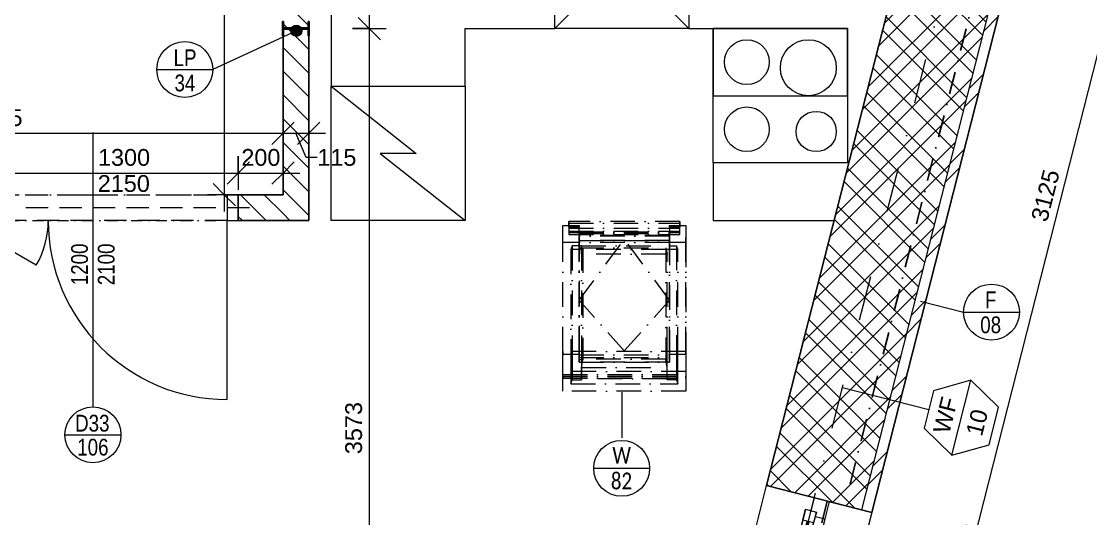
# Model space of a CAD drawing. Header units: millimetres. Extents: x -2204 to 40828, y -3577 to 13817.
# Drawn here: x 18965 to 23746, y 3428 to 5650 of the extents above; entities that cross this region are included whole.
import ezdxf

# ---------------------------------------------------------------- set-up
doc = ezdxf.new("R2010")
doc.units = ezdxf.units.MM
for name, pattern in [('HA_Dash_3mm-S1mm', [150, 100, -50]), ('HA_DashDot_10mm-S3mm', [500, 200, -150, 0, -150]), ('HA_DashDot_2_2mm-S0_6mm', [110, 50, -30, 0, -30]), ('HA_DashDot_4mm', [200, 110, -45, 0, -45]), ('HA_DashDot_4mm-S1mm', [200, 100, -50, 0, -50])]:
    doc.linetypes.add(name, pattern=pattern)
for name, color, linetype, lineweight in [('A-____-____-DIMS', 9, 'Continuous', 5), ('A-____-____-DIMS-50', 9, 'Continuous', 5), ('A-DOOR-____-IDEN', 9, 'Continuous', 9), ('A-DOOR-____-MCUT', 9, 'HA_DashDot_2_2mm-S0_6mm', 9), ('A-DOOR-____-OTLN', 9, 'Continuous', 9), ('A-DOOR-FRAM-MCUT', 9, 'Continuous', 9), ('A-FLOR-____-OVHD', 9, 'HA_DashDot_4mm-S1mm', 25), ('A-GENM-____-HDLN', 9, 'HA_Dash_3mm-S1mm', 9), ('A-GENM-____-IDEN', 9, 'Continuous', 9), ('A-GENM-____-OTLN', 9, 'Continuous', 9), ('A-GLAZ-____-IDEN', 9, 'Continuous', 9), ('A-GLAZ-____-MCUT', 9, 'Continuous', 5), ('A-GLAZ-____-OTLN', 9, 'Continuous', 5), ('A-WALL-____-IDEN', 9, 'Continuous', 9), ('A-WALL-____-MCUT', 9, 'Continuous', 9), ('A-WALL-____-OTLN', 9, 'Continuous', 9), ('A-WALL-____-PATT', 9, 'Continuous', 25), ('I-WALL-____-MCUT', 9, 'Continuous', 25), ('Q-CASE-____-OTLN', 9, 'Continuous', 9), ('Q-SPCQ-____-OTLN', 9, 'Continuous', 9), ('S-COLS-____-MCUT', 9, 'Continuous', 25), ('S-COLS-____-OTLN', 9, 'Continuous', 9), ('S-GRID-____-OTLN', 9, 'Continuous', 5)]:
    doc.layers.add(name, color=color, linetype=linetype, lineweight=lineweight)
doc.styles.add('Arial_1', font='arial.ttf', dxfattribs={"height": 75})
doc.styles.add('Arial_2', font='arial.ttf', dxfattribs={"width": 0.8, "height": 75})
doc.styles.add('Calibri', font='calibri.ttf', dxfattribs={"width": 0.8, "height": 75})
doc.dimstyles.new('Inner_Dimensions', dxfattribs={"dimscale": 304.8, "dimtxt": 76.519455, "dimasz": 0.328084, "dimexe": 0.246063, "dimexo": 0.0625, "dimgap": 0.032808, "dimtad": 1, "dimdec": 0, "dimzin": 0, "dimdsep": 46, "dimtxsty": 'Arial_1', "dimblk1": 'OBLIQUE', "dimblk2": 'OBLIQUE', "dimsah": 1, "dimcen": 0.09, "dimdle": 0.246063, "dimazin": 0, "dimtfac": 1, "dimtdec": 4, "dimtix": 1, "dimtmove": 2, "dimatfit": 3, "dimfxl": 0.246063, "dimfxlon": 1, "dimtvp": 1, "dimtolj": 1, "dimtzin": 0, "dimlwd": 9, "dimlwe": 9, "dimarcsym": 2})
doc.dimstyles.new('Inner_Dimensions_1', dxfattribs={"dimscale": 304.8, "dimtxt": 76.519455, "dimasz": 0.328084, "dimexe": 0.246063, "dimexo": 0.0625, "dimgap": 0.032808, "dimtad": 1, "dimdec": 0, "dimzin": 0, "dimdsep": 46, "dimtxsty": 'Arial_1', "dimblk1": 'OBLIQUE', "dimblk2": 'OBLIQUE', "dimsah": 1, "dimcen": 0.09, "dimdle": 0.246063, "dimazin": 0, "dimtfac": 1, "dimtdec": 4, "dimtix": 1, "dimtmove": 0, "dimatfit": 3, "dimfxl": 0.246063, "dimfxlon": 1, "dimtvp": 1, "dimtolj": 1, "dimtzin": 0, "dimlwd": 9, "dimlwe": 9, "dimarcsym": 2})
doc.dimstyles.new('Inner_Dimensions_2', dxfattribs={"dimscale": 304.8, "dimtxt": 76.519455, "dimasz": 0.328084, "dimexe": 0.246063, "dimexo": 0.0625, "dimgap": 0.032808, "dimtad": 1, "dimdec": 0, "dimzin": 0, "dimdsep": 46, "dimtxsty": 'Arial_1', "dimblk1": 'OBLIQUE', "dimblk2": 'OBLIQUE', "dimsah": 1, "dimcen": 0.09, "dimdle": 0.246063, "dimazin": 0, "dimtfac": 1, "dimtdec": 4, "dimtix": 1, "dimtmove": 1, "dimatfit": 3, "dimfxl": 0.246063, "dimfxlon": 1, "dimtvp": 1, "dimtolj": 1, "dimtzin": 0, "dimlwd": 9, "dimlwe": 9, "dimarcsym": 2})
pattern_1 = [(135, (0, 0), (-53.033, -53.033), [])]

# ---------------------------------------------------------------- blocks, each defined once
blk = doc.blocks.new('HA_DR_Double_Swing_Solid - In_BJ_1200x2100_800-2099675-DSP_3NP-A')
at = {"layer": 'A-DOOR-____-MCUT'}
for p, q in [((-600, 57.5), (600, 57.5)), ((-600, -57.5), (600, -57.5))]:
    blk.add_line(p, q, dxfattribs=at)
at = {"layer": 'A-DOOR-____-OTLN', "lineweight": 5}
for p, q in [((-253.6, -257.5), (-600, -57.5)), ((600, -857.5), (600, -57.5))]:
    blk.add_line(p, q, dxfattribs=at)
for centre, radius, start, end in [((-600, -57.5), 400, 330, 0), ((600, -57.5), 800, 180, 270)]:
    blk.add_arc(centre, radius, start, end, dxfattribs=at)
at = {"layer": 'A-DOOR-FRAM-MCUT'}
for p, q in [((-600, 57.5), (-650, 57.5)), ((-600, -57.5), (-600, 57.5)), ((650, 57.5), (600, 57.5)), ((600, 57.5), (600, -57.5)), ((-650, -57.5), (-600, -57.5)), ((600, -57.5), (650, -57.5))]:
    blk.add_line(p, q, dxfattribs=at)
blk = doc.blocks.new('HA_WD_SinglePanel - 1000x1500-2168128-DSP_3NP-A')
at = {"layer": 'A-GLAZ-____-MCUT'}
for p, q in [((-420, 70), (-500, 70)), ((-420, 25), (-420, 70)), ((500, 70), (420, 70)), ((420, 70), (420, 25)), ((-500, 0), (-440, 0)), ((-440, -25), (-440, 25)), ((-440, 25), (-390, 25)), ((-390, 25), (-390, -25)), ((390, 5), (-390, 5)), ((390, -25), (390, 25)), ((390, 25), (440, 25)), ((440, 25), (440, -25)), ((440, 0), (500, 0)), ((-390, -25), (-440, -25)), ((390, -5), (-390, -5)), ((440, -25), (390, -25))]:
    blk.add_line(p, q, dxfattribs=at)
at = {"layer": 'A-GLAZ-____-OTLN'}
for p, q in [((420, 70), (-420, 70)), ((440, 25), (-440, 25)), ((-440, -25), (-440, 25)), ((390, 25), (-390, 25)), ((440, 25), (440, -25)), ((-440, -25), (440, -25)), ((390, -25), (-390, -25))]:
    blk.add_line(p, q, dxfattribs=at)
blk = doc.blocks.new('Roof-Windows_VELUX_GLL_1061 - CK02-V15-DSP_3NP-A')
at = {"layer": 'A-GLAZ-____-OTLN', "color": 31, "linetype": 'HA_DashDot_4mm'}
for p, q in [((21386.1, 4661.2), (21386.1, 4737.6)), ((21413.4, 4755), (21413.4, 4750.7)), ((21413.4, 4750.7), (21413.4, 4747.8)), ((21413.4, 4747.8), (21413.4, 4737.6)), ((21413.4, 4747.8), (21908.7, 4747.8)), ((21413.4, 4729.7), (21413.4, 4737.7)), ((21458.7, 4737.6), (21458.7, 4729.7)), ((21863.2, 4729.7), (21863.2, 4737.6)), ((21908.7, 4750.7), (21908.7, 4755)), ((21908.7, 4747.8), (21908.7, 4750.7)), ((21908.7, 4737.6), (21908.7, 4747.8)), ((21908.7, 4737.7), (21908.7, 4729.7)), ((21936.1, 4737.6), (21936.1, 4661.2)), ((21413.4, 4729.7), (21413.4, 4725.5)), ((21413.4, 4729.7), (21413.4, 4696.7)), ((21458.7, 4729.7), (21413.4, 4729.7)), ((21413.4, 4725.5), (21413.4, 4712.4)), ((21413.4, 4725.5), (21908.7, 4725.5)), ((21413.4, 4712.4), (21413.4, 4706.6)), ((21413.4, 4712.4), (21908.7, 4712.4)), ((21413.4, 4706.6), (21413.4, 4696.7)), ((21413.4, 4706.6), (21458.7, 4706.6)), ((21413.4, 4696.7), (21908.7, 4696.7)), ((21458.7, 4709.7), (21458.7, 4729.7)), ((21458.7, 4692.6), (21458.7, 4709.6)), ((21458.7, 4702.2), (21863.2, 4702.2)), ((21458.7, 4692.6), (21458.7, 4690.2)), ((21458.7, 4690.2), (21458.7, 4174.5)), ((21908.7, 4729.7), (21863.2, 4729.7)), ((21863.2, 4729.7), (21863.2, 4709.7)), ((21863.2, 4709.6), (21863.2, 4692.6)), ((21863.2, 4706.6), (21908.7, 4706.6)), ((21863.2, 4692.6), (21863.2, 4690.2)), ((21863.5, 4174.5), (21863.5, 4690.2)), ((21908.7, 4696.7), (21908.7, 4729.7)), ((21908.7, 4725.5), (21908.7, 4729.7)), ((21908.7, 4712.4), (21908.7, 4725.5)), ((21908.7, 4706.6), (21908.7, 4712.4)), ((21908.7, 4696.7), (21908.7, 4706.6)), ((21458.7, 4661.2), (21386.1, 4661.2)), ((21386.1, 4174.5), (21386.1, 4661.2)), ((21427.4, 4647), (21421.8, 4629.9)), ((21458.7, 4647), (21427.4, 4647)), ((21427.4, 4647), (21427.4, 4174.5)), ((21863.2, 4670.4), (21458.7, 4670.4)), ((21458.7, 4670.4), (21863.2, 4670.4)), ((21936.1, 4661.2), (21863.5, 4661.2)), ((21863.5, 4647.3), (21894.6, 4647.3)), ((21894.6, 4647.3), (21894.6, 4174.5)), ((21900.1, 4629.9), (21894.6, 4647.3)), ((21936.1, 4661.2), (21936.1, 4174.5)), ((21458.7, 4629.9), (21421.8, 4629.9)), ((21421.8, 4629.9), (21421.8, 4174.5)), ((21458.7, 4637.6), (21846, 4637.6)), ((21458.7, 4635.6), (21475.7, 4635.6)), ((21475.7, 4635.6), (21475.7, 4174.5)), ((21846, 4608.8), (21475.7, 4608.8)), ((21846, 4637.6), (21846, 4174.5)), ((21900.1, 4629.9), (21863.5, 4629.9)), ((21900.1, 4174.5), (21900.1, 4629.9)), ((21386.1, 4174.5), (21386.1, 4162.5)), ((21386.1, 4162.5), (21386.1, 4174.5)), ((21386.1, 4064.9), (21386.1, 4162.5)), ((21386.1, 4162.5), (21458.7, 4162.5)), ((21421.8, 4162.5), (21421.8, 4064.9)), ((21427.4, 4162.5), (21427.4, 4064.9)), ((21458.7, 4162.5), (21458.7, 4174.5)), ((21458.7, 4159.5), (21458.7, 4162.5)), ((21458.7, 4162.5), (21458.7, 4147.1)), ((21863.2, 4162.5), (21863.2, 4174.5)), ((21863.2, 4159.5), (21863.2, 4162.5)), ((21863.2, 4162.5), (21936.1, 4162.5)), ((21863.5, 4147.1), (21863.5, 4162.5)), ((21894.6, 4162.5), (21894.6, 4064.9)), ((21900.1, 4064.9), (21900.1, 4162.5)), ((21936.1, 4162.5), (21936.1, 4174.5)), ((21936.1, 4162.5), (21936.1, 4174.5)), ((21936.1, 4162.5), (21936.1, 4064.9)), ((21458.7, 4159.5), (21863.2, 4159.5)), ((21458.7, 4147.1), (21458.7, 4159.5)), ((21458.7, 4147.1), (21863.2, 4147.1)), ((21458.7, 4127.3), (21458.7, 4147.1)), ((21458.7, 4147.1), (21863.5, 4147.1)), ((21458.7, 4127.3), (21458.7, 4147.1)), ((21458.7, 4127.3), (21863.2, 4127.3)), ((21863.5, 4127.3), (21458.7, 4127.3)), ((21469.1, 4127.3), (21469.1, 4064.9)), ((21469.8, 4103.5), (21473.9, 4127.3)), ((21852.4, 4103.5), (21848.3, 4127.3)), ((21853, 4064.9), (21853, 4127.3)), ((21863.2, 4147.1), (21863.2, 4159.5)), ((21863.2, 4127.3), (21863.2, 4147.1)), ((21863.5, 4147.1), (21863.5, 4127.3)), ((21386.1, 4056.2), (21386.1, 4064.9)), ((21386.1, 4064.9), (21386.1, 4056.2)), ((21386.1, 4064.9), (21936.1, 4064.9)), ((21469.8, 4103.5), (21852.4, 4103.5)), ((21469.8, 4064.9), (21469.8, 4103.5)), ((21852.4, 4064.9), (21852.4, 4103.5)), ((21936.1, 4056.2), (21936.1, 4064.9)), ((21936.1, 4064.9), (21936.1, 4056.2)), ((21386.1, 3996.8), (21386.1, 4056.2)), ((21421.8, 4056.2), (21421.8, 4029.5)), ((21421.8, 4029.5), (21427.4, 4048.2)), ((21421.8, 4029.5), (21900.1, 4029.5)), ((21427.4, 4056.2), (21427.4, 4048.2)), ((21427.4, 4048.2), (21469.1, 4048.2)), ((21469.1, 4056.2), (21469.1, 4048.2)), ((21469.1, 4048.2), (21469.8, 4051.9)), ((21469.8, 4051.9), (21469.8, 4056.2)), ((21852.4, 4051.9), (21469.8, 4051.9)), ((21852.4, 4051.9), (21852.4, 4056.2)), ((21853, 4048.5), (21852.4, 4051.9)), ((21853, 4048.5), (21853, 4056.2)), ((21894.6, 4048.5), (21853, 4048.5)), ((21894.6, 4056.2), (21894.6, 4048.5)), ((21894.6, 4048.5), (21900.1, 4029.5)), ((21900.1, 4029.5), (21900.1, 4056.2)), ((21936.1, 4056.2), (21936.1, 3996.8))]:
    blk.add_line(p, q, dxfattribs=at)
at = {"layer": 'A-GLAZ-____-OTLN', "color": 253, "linetype": 'HA_DashDot_4mm'}
for p, q in [((21386.1, 4737.6), (21458.7, 4737.6)), ((21386.1, 4174.5), (21386.1, 4737.6)), ((21908.7, 4755), (21413.4, 4755)), ((21413.4, 4754.2), (21413.4, 4755)), ((21413.4, 4737.7), (21413.4, 4754.2)), ((21458.7, 4174.5), (21458.7, 4737.6)), ((21863.2, 4737.6), (21936.1, 4737.6)), ((21863.2, 4174.5), (21863.2, 4737.6)), ((21908.7, 4755), (21908.7, 4754.2)), ((21908.7, 4754.2), (21908.7, 4737.7)), ((21936.1, 4174.5), (21936.1, 4737.6)), ((21458.7, 4709.6), (21863.2, 4709.6)), ((21863.2, 4692.6), (21458.7, 4692.6)), ((21863.2, 4690.2), (21458.7, 4690.2)), ((21458.7, 4404.1), (21661.1, 4676.6)), ((21863.2, 4404.5), (21661.1, 4676.6)), ((21661.1, 4177.6), (21458.7, 4404.1)), ((21661.1, 4177.6), (21863.2, 4403.7)), ((21386.1, 4085.2), (21386.1, 4174.5)), ((21936.1, 4174.5), (21386.1, 4174.5)), ((21936.1, 4174.5), (21936.1, 4085.2)), ((21386.1, 4072), (21386.1, 4085.2)), ((21936.1, 4085.2), (21386.1, 4085.2)), ((21386.1, 4063.2), (21386.1, 4072)), ((21386.1, 4072), (21936.1, 4072)), ((21936.1, 4085.2), (21936.1, 4072)), ((21936.1, 4072), (21936.1, 4063.2)), ((21386.1, 4056.2), (21386.1, 4063.2)), ((21386.1, 4063.2), (21936.1, 4063.2)), ((21386.1, 3996.8), (21386.1, 4056.2)), ((21386.1, 4056.2), (21936.1, 4056.2)), ((21936.1, 4063.2), (21936.1, 4056.2)), ((21936.1, 4056.2), (21936.1, 3996.8)), ((21936.1, 3996.8), (21386.1, 3996.8))]:
    blk.add_line(p, q, dxfattribs=at)
at = {"layer": 'A-GLAZ-____-OTLN', "color": 7, "linetype": 'HA_DashDot_4mm'}
for p, q in [((21413.4, 4737.6), (21413.4, 4729.7)), ((21908.7, 4729.7), (21908.7, 4737.6)), ((21458.7, 4702.2), (21458.7, 4709.7)), ((21458.7, 4709.6), (21458.7, 4702.2)), ((21458.7, 4706.6), (21863.2, 4706.6)), ((21458.7, 4690.2), (21458.7, 4670.4)), ((21458.7, 4670.4), (21458.7, 4690.2)), ((21863.2, 4709.7), (21863.2, 4702.2)), ((21863.2, 4702.2), (21863.2, 4709.6)), ((21863.2, 4690.2), (21863.2, 4670.4)), ((21863.5, 4670.4), (21863.5, 4690.2)), ((21458.7, 4670.4), (21458.7, 4637.6)), ((21458.7, 4174.5), (21458.7, 4670.4)), ((21863.2, 4661.2), (21458.7, 4661.2)), ((21469.1, 4647), (21458.7, 4647)), ((21469.1, 4608.8), (21469.1, 4647.3)), ((21469.1, 4647.3), (21863.2, 4647.3)), ((21469.1, 4647.3), (21469.1, 4647)), ((21469.1, 4647), (21469.1, 4174.5)), ((21863.2, 4174.5), (21863.2, 4670.4)), ((21863.5, 4670.4), (21863.5, 4174.5)), ((21458.7, 4637.6), (21458.7, 4635.6)), ((21458.7, 4174.5), (21458.7, 4635.6)), ((21474.3, 4629.9), (21458.7, 4629.9)), ((21475.7, 4635.6), (21469.1, 4608.8)), ((21475.7, 4608.8), (21469.1, 4608.8)), ((21475.7, 4629.9), (21474.3, 4629.9)), ((21846, 4629.9), (21475.7, 4629.9)), ((21846, 4637.6), (21853, 4608.8)), ((21853, 4608.8), (21846, 4608.8)), ((21847.9, 4629.9), (21846.3, 4629.9)), ((21863.2, 4629.9), (21847.9, 4629.9)), ((21853, 4174.5), (21853, 4608.8)), ((21386.1, 4162.5), (21386.1, 4174.5)), ((21421.8, 4174.5), (21421.8, 4162.5)), ((21427.4, 4174.5), (21427.4, 4162.5)), ((21458.7, 4162.5), (21458.7, 4174.5)), ((21458.7, 4174.5), (21458.7, 4162.5)), ((21458.7, 4162.5), (21458.7, 4174.5)), ((21458.7, 4140.2), (21458.7, 4162.5)), ((21458.7, 4127.3), (21458.7, 4162.5)), ((21469.1, 4174.5), (21469.1, 4140.2)), ((21475.7, 4174.5), (21475.7, 4140.2)), ((21846, 4174.5), (21846, 4140.2)), ((21853, 4127.3), (21853, 4174.5)), ((21863.2, 4162.5), (21863.2, 4174.5)), ((21863.2, 4127.3), (21863.2, 4162.5)), ((21863.5, 4162.5), (21863.5, 4174.5)), ((21863.5, 4174.5), (21863.5, 4162.5)), ((21863.5, 4162.5), (21863.5, 4127.3)), ((21894.6, 4174.5), (21894.6, 4162.5)), ((21900.1, 4162.5), (21900.1, 4174.5)), ((21936.1, 4174.5), (21936.1, 4162.5)), ((21846, 4140.2), (21458.7, 4140.2)), ((21458.7, 4140.2), (21458.7, 4127.3)), ((21458.7, 4137.4), (21458.7, 4140.2)), ((21458.7, 4137.4), (21458.7, 4140.2)), ((21475.7, 4137.4), (21458.7, 4137.4)), ((21469.1, 4137.4), (21469.1, 4127.6)), ((21474, 4127.8), (21475.7, 4137.4)), ((21475.7, 4140.2), (21475.7, 4137.4)), ((21848.3, 4127.3), (21846, 4140.2)), ((21386.1, 4056.2), (21386.1, 4064.9)), ((21421.8, 4064.9), (21421.8, 4056.2)), ((21427.4, 4064.9), (21427.4, 4056.2)), ((21469.1, 4064.9), (21469.1, 4056.2)), ((21469.8, 4056.2), (21469.8, 4064.9)), ((21852.4, 4056.2), (21852.4, 4064.9)), ((21853, 4056.2), (21853, 4064.9)), ((21894.6, 4064.9), (21894.6, 4056.2)), ((21900.1, 4056.2), (21900.1, 4064.9)), ((21936.1, 4064.9), (21936.1, 4056.2))]:
    blk.add_line(p, q, dxfattribs=at)
at = {"layer": 'A-GLAZ-____-OTLN', "color": 10, "linetype": 'HA_DashDot_4mm'}
blk.add_line((21469.1, 4140.2), (21469.1, 4137.4), dxfattribs=at)
blk = doc.blocks.new('Casework 14 - Casework 6-1813312-DSP_3NP-A')
at = {"layer": 'Q-CASE-____-OTLN'}
for p, q in [((21350, 6217.5), (20350, 6217.5)), ((20350, 6217.5), (20350, 5360)), ((22971.2, 6217.5), (21950, 6217.5)), ((20950, 5360), (20950, 5617.5)), ((20950, 5617.5), (21350, 5617.5)), ((21950, 5617.5), (22058.9, 5617.5)), ((22058.9, 5017.5), (22058.9, 4760)), ((22058.9, 4760), (22599.4, 4760))]:
    blk.add_line(p, q, dxfattribs=at)
blk = doc.blocks.new('Kuchyňská_linka_sporák_ADNS - 600x600x800-1468673-DSP_3NP-A')
at = {"layer": 'Q-SPCQ-____-OTLN'}
for p, q in [((0, 0), (600, 0)), ((0, -600), (0, 0)), ((600, 0), (600, -600)), ((600, -300), (0, -300)), ((0, -300), (0, -600)), ((600, -600), (600, -300)), ((600, -600), (0, -600)), ((0, -600), (600, -600))]:
    blk.add_line(p, q, dxfattribs=at)
for centre, radius in [((140, -140), 90), ((450, -150), 100), ((175, -425), 125), ((450, -450), 100)]:
    blk.add_circle(centre, radius, dxfattribs=at)
blk = doc.blocks.new('Kuchyňská_linka_myčka_ADNS - Myčka-1468672-DSP_3NP-A')
at = {"layer": 'Q-SPCQ-____-OTLN'}
for p, q in [((-300, 300), (300, 300)), ((-300, -300), (-300, 300)), ((300, -300), (-300, 300)), ((-300, -300), (300, 300)), ((300, 300), (300, -300)), ((300, 0), (-300, 0)), ((-300, 0), (-300, -300)), ((300, -300), (300, 0)), ((300, -300), (-300, -300)), ((-300, -300), (300, -300))]:
    blk.add_line(p, q, dxfattribs=at)
blk.add_circle((0, 0), 225, dxfattribs=at)
blk = doc.blocks.new('Lednice_Mraznička_ADNS - Lednice 600x600x1800-1469573-DSP_3NP-A')
at = {"layer": 'Q-SPCQ-____-OTLN'}
for p, q in [((-300, 300), (300, 300)), ((-300, -300), (-300, 300)), ((80, 0), (-300, 300)), ((300, 300), (300, -300)), ((-80, 0), (80, 0)), ((300, -300), (-80, 0)), ((300, -300), (-300, -300))]:
    blk.add_line(p, q, dxfattribs=at)
blk = doc.blocks.new('TB_Porotherm KP11_5_1500mm - TB_Porotherm KP11_5_1500mm-V22-DSP_3NP-A')
at = {"layer": 'A-GENM-____-HDLN'}
for p, q in [((-750, 57.5), (750, 57.5)), ((-750, 0), (750, 0)), ((750, -57.5), (-750, -57.5))]:
    blk.add_line(p, q, dxfattribs=at)
blk = doc.blocks.new('HA_sCO_I_Parallel - IPE 120-2149087-DSP_3NP-A')
at = {"layer": 'S-COLS-____-MCUT'}
for p, q in [((-32, 60), (32, 60)), ((-32, 55.6), (-32, 60)), ((-3.15, 55.6), (-32, 55.6)), ((-3.15, -55.6), (-3.15, 55.6)), ((3.15, 55.6), (3.15, -55.6)), ((32, 55.6), (3.15, 55.6)), ((32, 60), (32, 55.6)), ((-32, -55.6), (-3.15, -55.6)), ((-32, -60), (-32, -55.6)), ((32, -60), (-32, -60)), ((3.15, -55.6), (32, -55.6)), ((32, -55.6), (32, -60))]:
    blk.add_line(p, q, dxfattribs=at)
blk = doc.blocks.new('DIMBLOCK51-DSP_3NP-A')
at = {"layer": 'A-____-____-DIMS-50', "lineweight": 9}
for p, q in [((23997.1, 6367.3), (23961.1, 6428.1)), ((23997.1, 6367.3), (23224.7, 3339.3)), ((23924.5, 6385.9), (24069.8, 6348.8)), ((23997.1, 6367.3), (23924.5, 6385.9)), ((23997.1, 6367.3), (24033.2, 6306.5)), ((23224.7, 3339.3), (23188.7, 3400.1)), ((23152.1, 3357.8), (23297.4, 3320.7)), ((23224.7, 3339.3), (23152.1, 3357.8)), ((23224.7, 3339.3), (23260.8, 3278.5))]:
    blk.add_line(p, q, dxfattribs=at)
at = {"layer": 'A-____-____-DIMS-50', "color": 0, "lineweight": 9, "insert": (23478.4, 4768.1), "char_height": 75, "width": 276.883, "attachment_point": 1, "rotation": 75.6901, "line_spacing_factor": 0.941778, "style": 'Arial_1'}
blk.add_mtext('3125', dxfattribs=at)
blk = doc.blocks.new('_Oblique')
at = {"color": 0, "linetype": 'ByBlock', "lineweight": -2}
blk.add_line((-0.5, -0.5), (0.5, 0.5), dxfattribs=at)
blk = doc.blocks.new('HA_TAG_Door_TypeMark_wDimensions - Scale50_Right with Bouble-921060-DSP_3NP-A')
at = {"layer": 'A-DOOR-____-IDEN'}
for p, q in [((0, 5), (0, -19.5)), ((-2.5, -22), (2.5, -22))]:
    blk.add_line(p, q, dxfattribs=at)
blk.add_circle((0, -22), 2.5, dxfattribs=at)
blk = doc.blocks.new('HA_TAG_WA_Partitions - Group _ Type Mark-556634-DSP_3NP-A')
at = {"layer": 'A-WALL-____-IDEN'}
for p, q in [((-1.732, 3), (-3.464, 0)), ((1.732, 3), (-1.732, 3)), ((3.464, 0), (1.732, 3)), ((-3.464, 0), (3.464, 0)), ((-3.464, 0), (-1.732, -3)), ((1.732, -3), (3.464, 0)), ((-1.732, -3), (1.732, -3))]:
    blk.add_line(p, q, dxfattribs=at)
blk = doc.blocks.new('DIMBLOCK95-DSP_3NP-A')
at = {"layer": 'A-____-____-DIMS-50', "lineweight": 9}
for p, q in [((17570, 5224.7), (17570, 5074.7)), ((17570, 5149.7), (17570, 5224.7)), ((20135, 5224.7), (20135, 5074.7)), ((20135, 5149.7), (20135, 5224.7)), ((17570, 5149.7), (17620, 5199.7)), ((20135, 5149.7), (20185, 5199.7)), ((17570, 5149.7), (17520, 5099.7)), ((17570, 5149.7), (20135, 5149.7)), ((20135, 5149.7), (20085, 5099.7))]:
    blk.add_line(p, q, dxfattribs=at)
at = {"layer": 'A-____-____-DIMS-50', "color": 0, "lineweight": 9, "insert": (18737.1, 5257.1), "char_height": 75, "width": 276.883, "attachment_point": 1, "line_spacing_factor": 0.941778, "style": 'Arial_1'}
blk.add_mtext('2565', dxfattribs=at)
blk = doc.blocks.new('DIMBLOCK96-DSP_3NP-A')
at = {"layer": 'A-____-____-DIMS-50', "lineweight": 9}
for p, q in [((20135, 5224.7), (20135, 5074.7)), ((20135, 5149.7), (20135, 5224.7)), ((20250, 5224.7), (20250, 5074.7)), ((20250, 5149.7), (20250, 5224.7)), ((20135, 5149.7), (20185, 5199.7)), ((20250, 5149.7), (20300, 5199.7)), ((20135, 5149.7), (20085, 5099.7)), ((20135, 5149.7), (20325, 5149.7)), ((20238.3, 5040.9), (20192.5, 5149.7)), ((20250, 5149.7), (20200, 5099.7)), ((20288.3, 5040.9), (20238.3, 5040.9))]:
    blk.add_line(p, q, dxfattribs=at)
at = {"layer": 'A-____-____-DIMS-50', "color": 0, "lineweight": 9, "insert": (20288.3, 5079.4), "char_height": 75, "width": 207.662, "attachment_point": 1, "line_spacing_factor": 0.941778, "style": 'Arial_1'}
blk.add_mtext('115', dxfattribs=at)
blk = doc.blocks.new('DIMBLOCK137-DSP_3NP-A')
at = {"layer": 'A-____-____-DIMS-50', "lineweight": 9}
for p, q in [((18635, 5047.1), (18635, 4897.1)), ((18635, 4972.1), (18635, 5047.1)), ((18635, 4972.1), (18685, 5022.1)), ((19935, 5047.1), (19935, 4897.1)), ((19935, 4972.1), (19935, 5047.1)), ((19935, 4972.1), (19985, 5022.1)), ((18635, 4972.1), (18585, 4922.1)), ((18635, 4972.1), (19935, 4972.1)), ((19935, 4972.1), (19885, 4922.1))]:
    blk.add_line(p, q, dxfattribs=at)
at = {"layer": 'A-____-____-DIMS-50', "color": 0, "lineweight": 9, "insert": (19307.5, 5079.4), "char_height": 75, "width": 276.883, "attachment_point": 1, "line_spacing_factor": 0.941778, "style": 'Arial_1'}
blk.add_mtext('1300', dxfattribs=at)
blk = doc.blocks.new('DIMBLOCK138-DSP_3NP-A')
at = {"layer": 'A-____-____-DIMS-50', "lineweight": 9}
for p, q in [((19935, 5047.1), (19935, 4897.1)), ((19935, 4972.1), (19935, 5047.1)), ((19935, 4972.1), (19985, 5022.1)), ((20135, 5047.1), (20135, 4897.1)), ((20135, 4972.1), (20135, 5047.1)), ((20135, 4972.1), (20185, 5022.1)), ((19935, 4972.1), (19885, 4922.1)), ((19935, 4972.1), (20210, 4972.1)), ((20135, 4972.1), (20085, 4922.1))]:
    blk.add_line(p, q, dxfattribs=at)
at = {"layer": 'A-____-____-DIMS-50', "color": 0, "lineweight": 9, "insert": (19948.5, 5079.4), "char_height": 75, "width": 207.662, "attachment_point": 1, "line_spacing_factor": 0.941778, "style": 'Arial_1'}
blk.add_mtext('200', dxfattribs=at)
blk = doc.blocks.new('DIMBLOCK195-DSP_3NP-A')
at = {"layer": 'A-____-____-DIMS-50', "lineweight": 9}
for p, q in [((19872.1, 6995), (19822.1, 7045)), ((19947.1, 6995), (19797.1, 6995)), ((19872.1, 6995), (19872.1, 4800)), ((19872.1, 6995), (19922.1, 6945)), ((19872.1, 6995), (19947.1, 6995)), ((19872.1, 4875), (19822.1, 4925)), ((19947.1, 4875), (19797.1, 4875)), ((19872.1, 4875), (19922.1, 4825)), ((19872.1, 4875), (19947.1, 4875))]:
    blk.add_line(p, q, dxfattribs=at)
at = {"layer": 'A-____-____-DIMS-50', "color": 0, "lineweight": 9, "insert": (19764.8, 5819.6), "char_height": 75, "width": 276.883, "attachment_point": 1, "rotation": 90, "line_spacing_factor": 0.941778, "style": 'Arial_1'}
blk.add_mtext('2120', dxfattribs=at)
blk = doc.blocks.new('HA_TAG_cWA - Default-922888-DSP_3NP-A')
at = {"layer": 'A-WALL-____-IDEN'}
blk.add_line((-2.5, 0), (2.5, 0), dxfattribs=at)
blk.add_circle((0, 0), 2.5, dxfattribs=at)
blk = doc.blocks.new('HA_TAG_WD - Type Mark-1527962-DSP_3NP-A')
at = {"layer": 'A-GLAZ-____-IDEN'}
blk.add_line((-2.5, 0), (2.5, 0), dxfattribs=at)
blk.add_circle((0, 0), 2.5, dxfattribs=at)
blk = doc.blocks.new('DIMBLOCK224-DSP_3NP-A')
at = {"layer": 'A-____-____-DIMS-50', "lineweight": 9}
for p, q in [((20520.5, 6317.5), (20470.5, 6367.5)), ((20520.5, 6392.5), (20520.5, 5617.5)), ((20595.5, 6317.5), (20445.5, 6317.5)), ((20520.5, 6317.5), (20570.5, 6267.5)), ((20520.5, 6317.5), (20595.5, 6317.5)), ((20520.5, 5617.5), (20470.5, 5667.5)), ((20445.5, 5617.5), (20595.5, 5617.5)), ((20520.5, 5617.5), (20445.5, 5617.5)), ((20520.5, 5617.5), (20570.5, 5567.5))]:
    blk.add_line(p, q, dxfattribs=at)
at = {"layer": 'A-____-____-DIMS-50', "color": 0, "lineweight": 9, "insert": (20413.1, 5881), "char_height": 75, "width": 207.662, "attachment_point": 1, "rotation": 90, "line_spacing_factor": 0.941778, "style": 'Arial_1'}
blk.add_mtext('700', dxfattribs=at)
blk = doc.blocks.new('DIMBLOCK225-DSP_3NP-A')
at = {"layer": 'A-____-____-DIMS-50', "lineweight": 9}
for p, q in [((20520.5, 5617.5), (20470.5, 5667.5)), ((20445.5, 5617.5), (20595.5, 5617.5)), ((20520.5, 5617.5), (20445.5, 5617.5)), ((20520.5, 5617.5), (20520.5, 1970)), ((20520.5, 5617.5), (20570.5, 5567.5)), ((20520.5, 2045), (20470.5, 2095)), ((20445.5, 2045), (20595.5, 2045)), ((20520.5, 2045), (20445.5, 2045)), ((20520.5, 2045), (20570.5, 1995))]:
    blk.add_line(p, q, dxfattribs=at)
at = {"layer": 'A-____-____-DIMS-50', "color": 0, "lineweight": 9, "insert": (20413.1, 3715.9), "char_height": 75, "width": 276.883, "attachment_point": 1, "rotation": 90, "line_spacing_factor": 0.941778, "style": 'Arial_1'}
blk.add_mtext('3573', dxfattribs=at)
blk = doc.blocks.new('HA_TAG_GM_Products - Generic-588599-DSP_3NP-A')
at = {"layer": 'A-GENM-____-IDEN'}
blk.add_line((-2.5, 0), (2.5, 0), dxfattribs=at)
blk.add_circle((0, 0), 2.5, dxfattribs=at)

msp = doc.modelspace()

# ---------------------------------------------------------------- hatches: boundary and pattern name
at = {"layer": 'A-GENM-____-IDEN'}
h = msp.add_hatch(color=256, dxfattribs=at)
edge = h.paths.add_edge_path()
edge.add_arc((20194.5, 5607.6), 25, 0, 360)
at = {"layer": 'A-WALL-____-PATT', "lineweight": 5}
h = msp.add_hatch(dxfattribs=at)
h.set_pattern_fill('FP_8', color=256, style=0, pattern_type=2)
h.set_pattern_definition([(45, (0, 0), (-125.7236, 125.7236), []), (45, (0, 190.5), (-125.7236, 125.7236), [])])
h.paths.add_polyline_path([(22142.1, 1004.7), (22520.2, 2487), (22476.6, 2498.1), (22098.5, 1015.9)])
h.paths.add_polyline_path([(22767.3, 3456), (23490.6, 6291.6), (23447, 6302.7), (22723.7, 3467.1)])
h.paths.add_polyline_path([(23737.8, 7260.6), (24102, 8688.4), (24058.4, 8699.5), (23694.2, 7271.7), (23713.7, 7266.7)])
h.paths.add_polyline_path([(24349.2, 9657.4), (24948.6, 12007), (24904.9, 12018.1), (24305.6, 9668.5)])
h = msp.add_hatch(dxfattribs=at)
h.set_pattern_fill('FP_1', color=256, style=0, pattern_type=2)
h.set_pattern_definition(pattern_1)
h.paths.add_polyline_path([(20135, 4760), (20250, 4760), (20250, 5585.5), (20248.1, 5585.5), (20248.1, 5614.4), (20136.9, 5614.4), (20136.9, 5585.5), (20135, 5585.5), (20135, 4875)])
h.paths.add_polyline_path([(20137.9, 5620.7), (20248.1, 5620.7), (20248.1, 5649.5), (20250, 5649.5), (20250, 6995), (20135, 6995), (20135, 5649.5), (20136.9, 5649.5), (20136.9, 5620.7)])
h.paths.add_polyline_path([(20135, 7355), (20250, 7355), (20250, 7650), (20135, 7650), (20135, 7481.4)])
h.paths.add_polyline_path([(20250, 8450), (20250, 8650), (20135, 8650), (20135, 8450)])
h = msp.add_hatch(dxfattribs=at)
h.set_pattern_fill('FP_3', color=256, style=0, pattern_type=2)
h.set_pattern_definition([(45, (0, 0), (-106.066, 106.066), []), (45, (75, 0), (-106.066, 106.066), []), (315, (0, 0), (106.066, 106.066), []), (315, (75, 0), (106.066, 106.066), [])])
h.paths.add_polyline_path([(22208.7, 1447.9), (22476.6, 2498.1), (22050.2, 2606.9), (21865.5, 1882.7), (22214.3, 1793.8), (22147.1, 1530.3), (21798.3, 1619.3), (21754.6, 1447.9), (22012.9, 1447.9)])
h.paths.add_polyline_path([(22723.7, 3467.1), (23447, 6302.7), (23020.7, 6411.5), (22297.4, 3575.8), (22519.9, 3519.1)])
h.paths.add_polyline_path([(23694.2, 7271.7), (23715.5, 7355.2), (23289.2, 7464), (23267.9, 7380.4), (23650.6, 7282.8)])
h = msp.add_hatch(dxfattribs=at)
h.set_pattern_fill('FP_1', color=256, style=0, pattern_type=2)
h.set_pattern_definition(pattern_1)
h.paths.add_polyline_path([(17760.9, 4760), (18268, 4760), (18268, 4761.9), (18296.9, 4761.9), (18296.9, 4873.1), (18268, 4873.1), (18268, 4875), (16325, 4875), (16325, 4760), (16910.6, 4760)])
h.paths.add_polyline_path([(20135, 4760), (20135, 4875), (19935, 4875), (19935, 4760)])
h.paths.add_polyline_path([(18635, 4760), (18635, 4875), (18332, 4875), (18332, 4873.1), (18303.2, 4873.1), (18303.2, 4761.9), (18332, 4761.9), (18332, 4760), (18611.3, 4760)])

# ---------------------------------------------------------------- linework, layer by layer
at = {"layer": 'A-FLOR-____-OVHD'}
for p, q in [((23980.9, 8719.3), (22646.2, 3486.9)), ((22568.7, 3506.6), (22321.5, 2537.7)), ((22646.2, 3486.9), (22568.7, 3506.6))]:
    msp.add_line(p, q, dxfattribs=at)
at = {"layer": 'A-GENM-____-IDEN'}
msp.add_line((20194.5, 5607.6), (19820.5, 5434.5), dxfattribs=at)
msp.add_circle((20194.5, 5607.6), 25, dxfattribs=at)
at = {"layer": 'A-GLAZ-____-IDEN'}
msp.add_line((21649.3, 3993.6), (21649.3, 3788.7), dxfattribs=at)
at = {"layer": 'A-WALL-____-IDEN'}
for p, q in [((22984.9, 4400), (23177.9, 4350.7)), ((22636.2, 4014.2), (23022.5, 3915.7))]:
    msp.add_line(p, q, dxfattribs=at)
at = {"layer": 'A-WALL-____-MCUT'}
msp.add_line((22723.7, 3467.1), (23496.1, 6495.1), dxfattribs=at)
at = {"layer": 'A-WALL-____-MCUT', "lineweight": 25}
for p, q in [((22767.3, 3456), (23539.7, 6484)), ((22297.4, 3575.8), (22996.7, 6317.5)), ((22767.3, 3456), (22297.4, 3575.8))]:
    msp.add_line(p, q, dxfattribs=at)
at = {"layer": 'A-WALL-____-OTLN'}
for p, q in [((22050.2, 2606.9), (22297.4, 3575.8)), ((22767.3, 3456), (22520.2, 2487))]:
    msp.add_line(p, q, dxfattribs=at)
at = {"layer": 'I-WALL-____-MCUT'}
for p, q in [((20135, 5585.5), (20135, 4875)), ((20250, 4760), (20250, 5585.5)), ((20135, 4875), (19935, 4875)), ((19935, 4875), (19935, 4760)), ((19935, 4760), (20250, 4760))]:
    msp.add_line(p, q, dxfattribs=at)
at = {"layer": 'S-GRID-____-OTLN', "linetype": 'HA_DashDot_10mm-S3mm', "lineweight": 9}
msp.add_line((21106.4, -1983.2), (24724.7, 12201.5), dxfattribs=at)

# ---------------------------------------------------------------- block references
at = {"layer": 'A-DOOR-____-IDEN', "xscale": 49.99999999999998, "yscale": 49.99999999999998, "zscale": 49.99999999999998}
msp.add_blockref('HA_TAG_Door_TypeMark_wDimensions - Scale50_Right with Bouble-921060-DSP_3NP-A', (19285, 4902.5), dxfattribs=at)
at = {"layer": 'A-DOOR-____-OTLN'}
msp.add_blockref('HA_DR_Double_Swing_Solid - In_BJ_1200x2100_800-2099675-DSP_3NP-A', (19285, 4817.5), dxfattribs=at)
at = {"layer": 'A-GENM-____-IDEN', "xscale": 49.99999999999998, "yscale": 49.99999999999998, "zscale": 49.99999999999998}
msp.add_blockref('HA_TAG_GM_Products - Generic-588599-DSP_3NP-A', (19695.5, 5434.5), dxfattribs=at)
at = {"layer": 'A-GENM-____-OTLN'}
msp.add_blockref('TB_Porotherm KP11_5_1500mm - TB_Porotherm KP11_5_1500mm-V22-DSP_3NP-A', (19285, 4817.5), dxfattribs=at)
at = {"layer": 'A-GLAZ-____-IDEN', "xscale": 49.99999999999998, "yscale": 49.99999999999998, "zscale": 49.99999999999998}
msp.add_blockref('HA_TAG_WD - Type Mark-1527962-DSP_3NP-A', (21649.3, 3652.7), dxfattribs=at)
at = {"layer": 'A-GLAZ-____-OTLN', "color": 253, "linetype": 'HA_DashDot_4mm'}
msp.add_blockref('Roof-Windows_VELUX_GLL_1061 - CK02-V15-DSP_3NP-A', (0, 0), dxfattribs=at)
at = {"layer": 'A-GLAZ-____-OTLN', "rotation": 255.690068739286}
msp.add_blockref('HA_WD_SinglePanel - 1000x1500-2168128-DSP_3NP-A', (22387, 3037), dxfattribs=at)
at = {"layer": 'A-WALL-____-IDEN', "xscale": 49.99999999999998, "yscale": 49.99999999999998, "zscale": 49.99999999999998}
msp.add_blockref('HA_TAG_cWA - Default-922888-DSP_3NP-A', (23302.9, 4350.7), dxfattribs=at)
at = {"layer": 'A-WALL-____-IDEN', "xscale": 49.99999999999998, "yscale": 49.99999999999998, "zscale": 49.99999999999998, "rotation": 75.69006873928609}
msp.add_blockref('HA_TAG_WA_Partitions - Group _ Type Mark-556634-DSP_3NP-A', (23167.9, 3878.6), dxfattribs=at)
at = {"layer": 'Q-CASE-____-OTLN'}
msp.add_blockref('Casework 14 - Casework 6-1813312-DSP_3NP-A', (0, 0), dxfattribs=at)
at = {"layer": 'Q-SPCQ-____-OTLN', "rotation": 180}
for name, p in [('Kuchyňská_linka_myčka_ADNS - Myčka-1468672-DSP_3NP-A', (21650, 5917.5)), ('Kuchyňská_linka_sporák_ADNS - 600x600x800-1468673-DSP_3NP-A', (22658.9, 5017.5)), ('Lednice_Mraznička_ADNS - Lednice 600x600x1800-1469573-DSP_3NP-A', (20650, 5060))]:
    msp.add_blockref(name, p, dxfattribs=at)
at = {"layer": 'S-COLS-____-OTLN', "rotation": 89.99999999999999}
msp.add_blockref('HA_sCO_I_Parallel - IPE 120-2149087-DSP_3NP-A', (20192.5, 5617.5), dxfattribs=at)

# ---------------------------------------------------------------- texts
at = {"layer": 'A-DOOR-____-IDEN', "lineweight": 5, "char_height": 75, "attachment_point": 1}
for s, insert, width, style in [('2150', (19306.4, 4962.8), 288.607, 'Arial_1'), ('D33', (19205.2, 3891.9), 189.198, 'Arial_2'), ('106', (19214.8, 3784.8), 173.164, 'Arial_2')]:
    msp.add_mtext(s, dxfattribs=dict(at, insert=insert, width=width, style=style))
at = {"layer": 'A-DOOR-____-IDEN', "lineweight": 5, "char_height": 75, "width": 230.886, "attachment_point": 1, "rotation": 90, "style": 'Arial_2'}
for s, insert in [('1200', (19187.4, 4470.7)), ('2100', (19306.5, 4470.7))]:
    msp.add_mtext(s, dxfattribs=dict(at, insert=insert))
at = {"layer": 'A-GENM-____-IDEN', "lineweight": 5, "char_height": 75, "attachment_point": 1, "style": 'Arial_2'}
for s, insert, width in [('LP', (19645.7, 5524.6), 125.063), ('34', (19649.7, 5411.9), 115.443)]:
    msp.add_mtext(s, dxfattribs=dict(at, insert=insert, width=width))
at = {"layer": 'A-GLAZ-____-IDEN', "lineweight": 5, "char_height": 75, "attachment_point": 1, "style": 'Calibri'}
for s, insert, width in [('W', (21607.5, 3748), 105.823), ('82', (21600.9, 3633.7), 121.856)]:
    msp.add_mtext(s, dxfattribs=dict(at, insert=insert, width=width))
at = {"layer": 'A-WALL-____-IDEN', "lineweight": 5, "char_height": 75, "attachment_point": 1, "style": 'Arial_2'}
for s, insert, width in [('F', (23273.8, 4443.1), 64.135), ('08', (23252.6, 4331.2), 115.443)]:
    msp.add_mtext(s, dxfattribs=dict(at, insert=insert, width=width))
at = {"layer": 'A-WALL-____-IDEN', "lineweight": 5, "char_height": 75, "attachment_point": 1, "rotation": 75.6901, "style": 'Arial_1'}
for s, insert, width in [('WF', (23040.6, 3820.3), 208.439), ('10', (23187.1, 3810.2), 144.304)]:
    msp.add_mtext(s, dxfattribs=dict(at, insert=insert, width=width))

# ---------------------------------------------------------------- dimensions: what is measured, and where the dimension line sits
at = {"layer": 'A-____-____-DIMS', "lineweight": 9}
for base, p1, p2, angle, override, picture, middle in [((19872.1, 4875), (19947.1, 6995), (19947.1, 4875), 90, {"dimpost": '<>', "dimfxl": 2120}, 'DIMBLOCK195-DSP_3NP-A', (19823.8, 5935)), ((23224.7, 3339.3), (23924.5, 6385.9), (23152.1, 3357.8), 75.6901, {"dimpost": '<>', "dimfxl": 3125}, 'DIMBLOCK51-DSP_3NP-A', (23564.1, 4865.2)), ((20520.5, 5617.5), (20595.5, 6317.5), (20445.5, 5617.5), 90, {"dimpost": '<>', "dimfxl": 715.891053}, 'DIMBLOCK224-DSP_3NP-A', (20472.2, 5967.5)), ((20520.505857, 2045), (20445.505857, 5617.5), (20445.505857, 2045), 90, {"dimpost": '<>', "dimfxl": 3572.5}, 'DIMBLOCK225-DSP_3NP-A', (20472.1873029, 3831.25))]:
    dim = msp.add_linear_dim(base=base, p1=p1, p2=p2, angle=angle, dimstyle='Inner_Dimensions_1', override=override, dxfattribs=at)
    dim.commit()
    dim.dimension.update_dxf_attribs({"geometry": picture, "text_midpoint": middle})
for base, p1, p2, override, picture, middle in [((20135, 5149.7), (17570, 5224.7), (20135, 5224.7), {"dimpost": '<>', "dimfxl": 2565}, 'DIMBLOCK95-DSP_3NP-A', (18852.5, 5198)), ((20135, 4972.1), (19935, 5047.1), (20135, 5047.1), {"dimpost": '<>', "dimfxl": 200}, 'DIMBLOCK138-DSP_3NP-A', (20035, 5020.4))]:
    dim = msp.add_linear_dim(base=base, p1=p1, p2=p2, dimstyle='Inner_Dimensions_1', override=override, dxfattribs=at)
    dim.commit()
    dim.dimension.update_dxf_attribs({"geometry": picture, "text_midpoint": middle})
for base, p1, p2, dimstyle, override, picture, middle in [((20250, 5149.7), (20135, 5224.7), (20250, 5224.7), 'Inner_Dimensions_2', {"dimpost": '<>', "dimfxl": 115}, 'DIMBLOCK96-DSP_3NP-A', (20392.1, 5029.4)), ((19935, 4972.1), (18635, 5047.1), (19935, 5047.1), 'Inner_Dimensions', {"dimpost": '<>', "dimfxl": 1300}, 'DIMBLOCK137-DSP_3NP-A', (19445.9, 5029.4))]:
    dim = msp.add_linear_dim(base=base, p1=p1, p2=p2, dimstyle=dimstyle, override=override, dxfattribs=at)
    dim.commit()
    dim.dimension.update_dxf_attribs({"geometry": picture, "text_midpoint": middle, "dimtype": 160})

doc.saveas('drawing.dxf')
